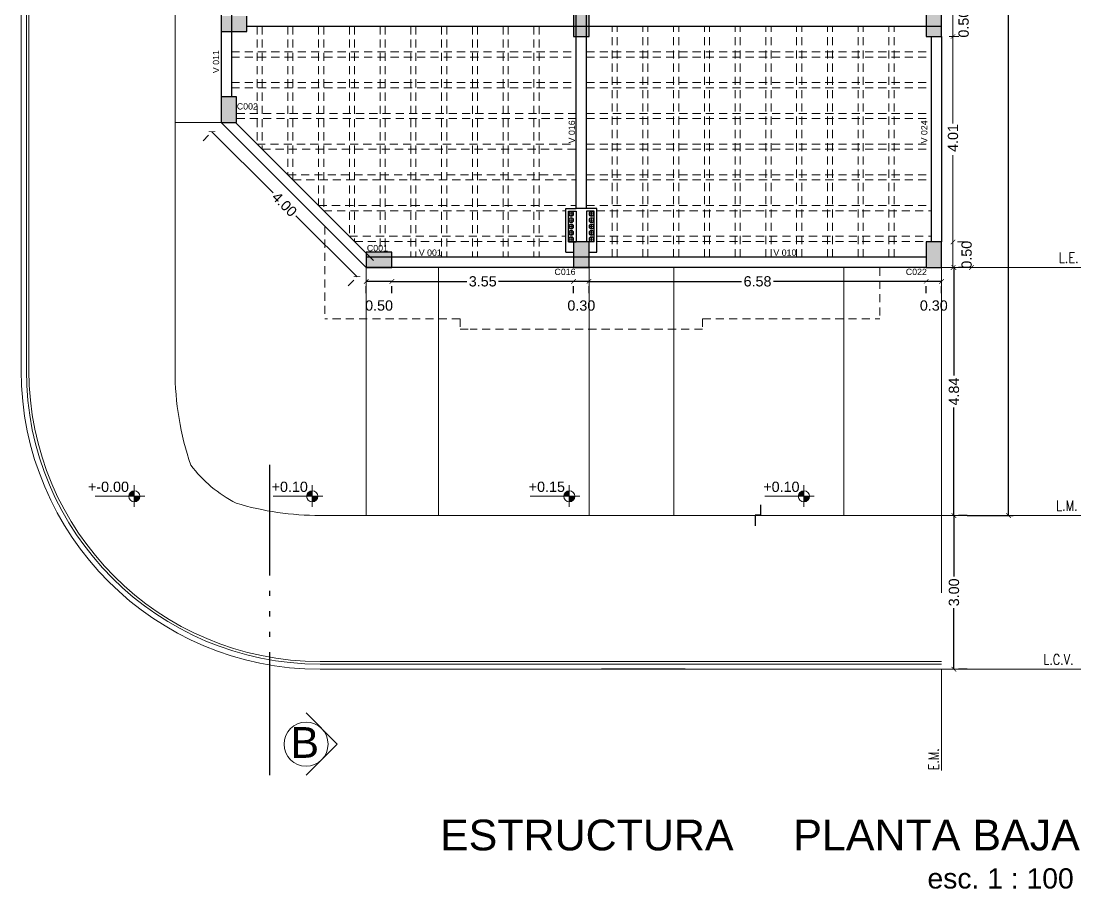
# Model space of a CAD drawing. Header units: millimetres. Extents: x 1578 to 2210, y 899 to 1032.
# Drawn here: x 1992.53 to 2013.2, y 974.54 to 991.48 of the extents above; entities that cross this region are included whole.
import ezdxf

# ---------------------------------------------------------------- set-up
doc = ezdxf.new("R2010")
doc.units = ezdxf.units.MM
for name, pattern in [('ACAD_ISO05W100', [36, 24, -3, 0, -3, 0, -3, 0, -3]), ('DASHDOT2', [12.7, 6.35, -3.175, 0, -3.175]), ('HIDDEN2', [4.7625, 3.175, -1.5875])]:
    doc.linetypes.add(name, pattern=pattern)
for name, color, linetype, lineweight in [('CARPINTERIA', 7, 'Continuous', 18), ('COTAS', 7, 'Continuous', 15), ('EJES', 7, 'DASHDOT2', 13), ('ESTRUCTURA', 3, 'Continuous', 30), ('LINEA DE CORTE', 7, 'ACAD_ISO05W100', 60), ('MUROS', 1, 'Continuous', 30), ('PISOS', 9, 'Continuous', 9), ('TECHOS', 7, 'HIDDEN2', 15), ('TRAMAS', 7, 'Continuous', 15), ('UMBRALES', 7, 'Continuous', 18)]:
    doc.layers.add(name, color=color, linetype=linetype, lineweight=lineweight)
doc.styles.add('ROMANS', font='romans', dxfattribs={"height": 0.06})
doc.styles.add('STYLE1', font='ARIAL.TTF')
doc.dimstyles.get("Standard").update_dxf_attribs({"dimscale": 0, "dimtxt": 0.2, "dimasz": 0.09, "dimexe": 0.09, "dimexo": 0.5, "dimgap": 0.05, "dimtad": 0, "dimzin": 0, "dimdsep": 46, "dimtxsty": 'STYLE1', "dimblk1": 'ARCHTICK', "dimblk2": 'ARCHTICK', "dimsah": 1, "dimcen": 0, "dimadec": 0, "dimazin": 0, "dimtfac": 1, "dimtofl": 0, "dimtmove": 2, "dimatfit": 3, "dimldrblk": 'ARCHTICK', "dimfxl": 1, "dimtolj": 1, "dimtzin": 0, "dimarcsym": 0})

# ---------------------------------------------------------------- blocks, each defined once
blk = doc.blocks.new('_ARCHTICK')
at = {"color": 0, "linetype": 'ByBlock', "const_width": 0.15}
blk.add_lwpolyline([(-0.5, -0.5), (0.5, 0.5)], dxfattribs=at)
blk = doc.blocks.new('*D301')
at = {"layer": 'COTAS', "color": 0, "lineweight": -2}
for p, q in [((2010.723, 986.671), (2010.723, 984.564)), ((2010.979, 986.671), (2010.813, 986.671)), ((2010.723, 981.831), (2010.723, 983.937)), ((2010.979, 981.831), (2010.813, 981.831))]:
    blk.add_line(p, q, dxfattribs=at)
at = {"layer": 'DEFPOINTS', "color": 0}
for p in [(2010.479, 986.671), (2010.479, 981.831), (2010.723, 981.831)]:
    blk.add_point(p, dxfattribs=at)
at = {"layer": 'COTAS', "color": 0, "lineweight": -2, "xscale": 0.09, "yscale": 0.09, "zscale": 0.09}
for p, rotation in [((2010.723, 986.671), 90), ((2010.723, 981.831), 270)]:
    blk.add_blockref('_ARCHTICK', p, dxfattribs=dict(at, rotation=rotation))
at = {"layer": 'COTAS', "color": 0, "insert": (2010.723, 984.251), "char_height": 0.2, "attachment_point": 5, "rotation": 90, "style": 'STYLE1'}
blk.add_mtext('\\A1;4.84', dxfattribs=at)
blk = doc.blocks.new('*D302')
at = {"layer": 'COTAS', "color": 0, "lineweight": -2}
for p, q in [((2010.723, 981.831), (2010.723, 980.64)), ((2010.979, 981.831), (2010.813, 981.831)), ((2010.723, 978.831), (2010.723, 980.021)), ((2010.979, 978.831), (2010.813, 978.831))]:
    blk.add_line(p, q, dxfattribs=at)
at = {"layer": 'DEFPOINTS', "color": 0}
for p in [(2010.479, 981.831), (2010.479, 978.831), (2010.723, 978.831)]:
    blk.add_point(p, dxfattribs=at)
at = {"layer": 'COTAS', "color": 0, "lineweight": -2, "xscale": 0.09, "yscale": 0.09, "zscale": 0.09}
for p, rotation in [((2010.723, 981.831), 90), ((2010.723, 978.831), 270)]:
    blk.add_blockref('_ARCHTICK', p, dxfattribs=dict(at, rotation=rotation))
at = {"layer": 'COTAS', "color": 0, "insert": (2010.723, 980.331), "char_height": 0.2, "attachment_point": 5, "rotation": 90, "style": 'STYLE1'}
blk.add_mtext('\\A1;3.00', dxfattribs=at)
blk = doc.blocks.new('*D303')
at = {"layer": 'COTAS', "color": 0, "lineweight": -2}
for p, q in [((2010.979, 1006.831), (2011.878, 1006.831)), ((2011.788, 1006.831), (2011.788, 995.497)), ((2011.788, 981.831), (2011.788, 994.719)), ((2010.979, 981.831), (2011.878, 981.831))]:
    blk.add_line(p, q, dxfattribs=at)
at = {"layer": 'DEFPOINTS', "color": 0}
for p in [(2010.479, 1006.831), (2011.788, 1006.831), (2010.479, 981.831)]:
    blk.add_point(p, dxfattribs=at)
at = {"layer": 'COTAS', "color": 0, "lineweight": -2, "xscale": 0.09, "yscale": 0.09, "zscale": 0.09}
for p, rotation in [((2011.788, 1006.831), 90), ((2011.788, 981.831), 270)]:
    blk.add_blockref('_ARCHTICK', p, dxfattribs=dict(at, rotation=rotation))
at = {"layer": 'COTAS', "color": 0, "insert": (2011.788, 995.108), "char_height": 0.2, "attachment_point": 5, "rotation": 90, "style": 'STYLE1'}
blk.add_mtext('\\A1;25.00', dxfattribs=at)
blk = doc.blocks.new('*D313')
at = {"layer": 'COTAS', "color": 0, "lineweight": -2}
for p, q in [((2010.479, 986.401), (2010.179, 986.401)), ((2010.179, 986.171), (2010.179, 986.311)), ((2010.479, 986.171), (2010.479, 986.311))]:
    blk.add_line(p, q, dxfattribs=at)
at = {"layer": 'DEFPOINTS', "color": 0}
for p in [(2010.179, 986.671), (2010.479, 986.671), (2010.179, 986.401)]:
    blk.add_point(p, dxfattribs=at)
at = {"layer": 'COTAS', "color": 0, "lineweight": -2, "xscale": 0.09, "yscale": 0.09, "zscale": 0.09, "rotation": 180}
blk.add_blockref('_ARCHTICK', (2010.179, 986.401), dxfattribs=at)
at = {"layer": 'COTAS', "color": 0, "lineweight": -2, "xscale": 0.09, "yscale": 0.09, "zscale": 0.09}
blk.add_blockref('_ARCHTICK', (2010.479, 986.401), dxfattribs=at)
at = {"layer": 'COTAS', "color": 0, "insert": (2010.329, 985.929), "char_height": 0.2, "attachment_point": 5, "style": 'STYLE1'}
blk.add_mtext('\\A1;0.30', dxfattribs=at)
blk = doc.blocks.new('*D314')
at = {"layer": 'COTAS', "color": 0, "lineweight": -2}
for p, q in [((2003.604, 986.401), (2006.58, 986.401)), ((2003.604, 986.171), (2003.604, 986.311)), ((2010.179, 986.401), (2007.202, 986.401)), ((2010.179, 986.171), (2010.179, 986.311))]:
    blk.add_line(p, q, dxfattribs=at)
at = {"layer": 'DEFPOINTS', "color": 0}
for p in [(2003.604, 986.671), (2010.179, 986.671), (2003.604, 986.401)]:
    blk.add_point(p, dxfattribs=at)
at = {"layer": 'COTAS', "color": 0, "lineweight": -2, "xscale": 0.09, "yscale": 0.09, "zscale": 0.09, "rotation": 180}
blk.add_blockref('_ARCHTICK', (2003.604, 986.401), dxfattribs=at)
at = {"layer": 'COTAS', "color": 0, "lineweight": -2, "xscale": 0.09, "yscale": 0.09, "zscale": 0.09}
blk.add_blockref('_ARCHTICK', (2010.179, 986.401), dxfattribs=at)
at = {"layer": 'COTAS', "color": 0, "insert": (2006.891, 986.401), "char_height": 0.2, "attachment_point": 5, "style": 'STYLE1'}
blk.add_mtext('\\A1;6.58', dxfattribs=at)
blk = doc.blocks.new('*D315')
at = {"layer": 'COTAS', "color": 0, "lineweight": -2}
for p, q in [((2003.604, 986.401), (2003.304, 986.401)), ((2003.304, 986.171), (2003.304, 986.311)), ((2003.604, 986.171), (2003.604, 986.311))]:
    blk.add_line(p, q, dxfattribs=at)
at = {"layer": 'DEFPOINTS', "color": 0}
for p in [(2003.304, 986.671), (2003.604, 986.671), (2003.304, 986.401)]:
    blk.add_point(p, dxfattribs=at)
at = {"layer": 'COTAS', "color": 0, "lineweight": -2, "xscale": 0.09, "yscale": 0.09, "zscale": 0.09, "rotation": 180}
blk.add_blockref('_ARCHTICK', (2003.304, 986.401), dxfattribs=at)
at = {"layer": 'COTAS', "color": 0, "lineweight": -2, "xscale": 0.09, "yscale": 0.09, "zscale": 0.09}
blk.add_blockref('_ARCHTICK', (2003.604, 986.401), dxfattribs=at)
at = {"layer": 'COTAS', "color": 0, "insert": (2003.454, 985.929), "char_height": 0.2, "attachment_point": 5, "style": 'STYLE1'}
blk.add_mtext('\\A1;0.30', dxfattribs=at)
blk = doc.blocks.new('*D316')
at = {"layer": 'COTAS', "color": 0, "lineweight": -2}
for p, q in [((1999.759, 986.401), (2001.221, 986.401)), ((1999.759, 986.171), (1999.759, 986.311)), ((2003.304, 986.401), (2001.841, 986.401)), ((2003.304, 986.171), (2003.304, 986.311))]:
    blk.add_line(p, q, dxfattribs=at)
at = {"layer": 'DEFPOINTS', "color": 0}
for p in [(1999.759, 986.671), (2003.304, 986.671), (1999.759, 986.401)]:
    blk.add_point(p, dxfattribs=at)
at = {"layer": 'COTAS', "color": 0, "lineweight": -2, "xscale": 0.09, "yscale": 0.09, "zscale": 0.09, "rotation": 180}
blk.add_blockref('_ARCHTICK', (1999.759, 986.401), dxfattribs=at)
at = {"layer": 'COTAS', "color": 0, "lineweight": -2, "xscale": 0.09, "yscale": 0.09, "zscale": 0.09}
blk.add_blockref('_ARCHTICK', (2003.304, 986.401), dxfattribs=at)
at = {"layer": 'COTAS', "color": 0, "insert": (2001.531, 986.401), "char_height": 0.2, "attachment_point": 5, "style": 'STYLE1'}
blk.add_mtext('\\A1;3.55', dxfattribs=at)
blk = doc.blocks.new('*D317')
at = {"layer": 'COTAS', "color": 0, "lineweight": -2}
for p, q in [((1999.759, 986.401), (1999.259, 986.401)), ((1999.259, 986.171), (1999.259, 986.311)), ((1999.759, 986.171), (1999.759, 986.311))]:
    blk.add_line(p, q, dxfattribs=at)
at = {"layer": 'DEFPOINTS', "color": 0}
for p in [(1999.259, 986.671), (1999.759, 986.671), (1999.259, 986.401)]:
    blk.add_point(p, dxfattribs=at)
at = {"layer": 'COTAS', "color": 0, "lineweight": -2, "xscale": 0.09, "yscale": 0.09, "zscale": 0.09, "rotation": 180}
blk.add_blockref('_ARCHTICK', (1999.259, 986.401), dxfattribs=at)
at = {"layer": 'COTAS', "color": 0, "lineweight": -2, "xscale": 0.09, "yscale": 0.09, "zscale": 0.09}
blk.add_blockref('_ARCHTICK', (1999.759, 986.401), dxfattribs=at)
at = {"layer": 'COTAS', "color": 0, "insert": (1999.509, 985.929), "char_height": 0.2, "attachment_point": 5, "style": 'STYLE1'}
blk.add_mtext('\\A1;0.50', dxfattribs=at)
blk = doc.blocks.new('*D318')
at = {"layer": 'COTAS', "color": 0, "lineweight": -2}
for p, q in [((1996.075, 989.147), (1996.185, 989.257)), ((1996.249, 989.321), (1997.442, 988.127)), ((1999.079, 986.491), (1997.885, 987.684)), ((1998.905, 986.317), (1999.015, 986.427))]:
    blk.add_line(p, q, dxfattribs=at)
at = {"layer": 'DEFPOINTS', "color": 0}
for p in [(1996.429, 989.501), (1999.079, 986.491), (1999.259, 986.671)]:
    blk.add_point(p, dxfattribs=at)
at = {"layer": 'COTAS', "color": 0, "lineweight": -2, "xscale": 0.09, "yscale": 0.09, "zscale": 0.09}
for p, rotation in [((1996.249, 989.321), 134.9999999999988), ((1999.079, 986.491), 314.9999999999988)]:
    blk.add_blockref('_ARCHTICK', p, dxfattribs=dict(at, rotation=rotation))
at = {"layer": 'COTAS', "color": 0, "insert": (1997.664, 987.906), "char_height": 0.2, "attachment_point": 5, "rotation": 315, "style": 'STYLE1'}
blk.add_mtext('\\A1;4.00', dxfattribs=at)

msp = doc.modelspace()

# ---------------------------------------------------------------- hatches: boundary and pattern name
at = {"layer": 'COTAS', "ltscale": 0.1}
h = msp.add_hatch(color=256, dxfattribs=at)
h.paths.add_polyline_path([(1994.735, 982.206), (1994.843, 982.206, -0.414214), (1994.735, 982.097)])
h.paths.add_polyline_path([(1994.735, 982.315), (1994.735, 982.206), (1994.626, 982.206, -0.414214)])
h = msp.add_hatch(color=256, dxfattribs=at)
h.paths.add_polyline_path([(1998.205, 982.206), (1998.314, 982.206, -0.414214), (1998.205, 982.097)])
h.paths.add_polyline_path([(1998.205, 982.315), (1998.205, 982.206), (1998.097, 982.206, -0.414214)])
h = msp.add_hatch(color=256, dxfattribs=at)
h.paths.add_polyline_path([(2003.22, 982.206), (2003.329, 982.206, -0.414214), (2003.22, 982.097)])
h.paths.add_polyline_path([(2003.22, 982.315), (2003.22, 982.206), (2003.111, 982.206, -0.414214)])
h = msp.add_hatch(color=256, dxfattribs=at)
h.paths.add_polyline_path([(2007.795, 982.206), (2007.904, 982.206, -0.414214), (2007.795, 982.097)])
h.paths.add_polyline_path([(2007.795, 982.315), (2007.795, 982.206), (2007.686, 982.206, -0.414214)])
at = {"layer": 'PISOS', "ltscale": 0.05}
h = msp.add_hatch(color=256, dxfattribs=at)
h.paths.add_polyline_path([(1999.759, 986.971), (1999.259, 986.971), (1999.259, 986.671), (1999.759, 986.671)])
h.paths.add_polyline_path([(2010.479, 987.171), (2010.179, 987.171), (2010.179, 986.671), (2010.479, 986.671)])
h.paths.add_polyline_path([(1996.729, 990.001), (1996.429, 990.001), (1996.429, 989.501), (1996.729, 989.501)])
h.paths.add_polyline_path([(1996.429, 991.581), (1996.429, 991.281), (1996.929, 991.281), (1996.929, 991.581)])
h.paths.add_polyline_path([(2003.604, 991.681), (2003.304, 991.681), (2003.304, 991.181), (2003.604, 991.181)])
h.paths.add_polyline_path([(2010.479, 991.181), (2010.479, 991.681), (2010.179, 991.681), (2010.179, 991.181)])
h.paths.add_polyline_path([(2010.479, 997.281), (2010.179, 997.281), (2010.179, 996.781), (2010.479, 996.781)])
h.paths.add_polyline_path([(2003.604, 997.281), (2003.304, 997.281), (2003.304, 996.781), (2003.604, 996.781)])
h.paths.add_polyline_path([(1996.929, 996.881), (1996.929, 997.181), (1996.429, 997.181), (1996.429, 996.881)])
h.paths.add_polyline_path([(2003.604, 994.681), (2003.304, 994.681), (2003.304, 994.181), (2003.604, 994.181)])
h.paths.add_polyline_path([(1996.429, 1002.831), (1996.429, 1002.531), (1996.929, 1002.531), (1996.929, 1002.831)])
h.paths.add_polyline_path([(2003.604, 1002.881), (2003.304, 1002.881), (2003.304, 1002.381), (2003.604, 1002.381)])
h.paths.add_polyline_path([(2010.479, 1002.881), (2010.179, 1002.881), (2010.179, 1002.381), (2010.479, 1002.381)])
h.paths.add_polyline_path([(2010.179, 1006.331), (2010.479, 1006.331), (2010.479, 1006.831), (2010.179, 1006.831)])
h.paths.add_polyline_path([(2005.904, 1006.831), (2005.604, 1006.831), (2005.604, 1006.431), (2005.904, 1006.431)])
h.paths.add_polyline_path([(2003.604, 1006.831), (2003.304, 1006.831), (2003.304, 1006.331), (2003.604, 1006.331)])
h.paths.add_polyline_path([(1999.754, 1006.631), (1999.754, 1006.831), (1999.454, 1006.831), (1999.454, 1006.631)])
h.paths.add_polyline_path([(1999.454, 1005.431), (1999.454, 1005.231), (1999.754, 1005.231), (1999.754, 1005.431)])
h.paths.add_polyline_path([(1996.429, 1006.831), (1996.429, 1006.531), (1996.929, 1006.531), (1996.929, 1006.831)])
h.paths.add_polyline_path([(1996.729, 1005.231), (1996.729, 1005.431), (1996.429, 1005.431), (1996.429, 1005.231)])
msp.add_hatch(color=256, dxfattribs=at).paths.add_polyline_path([(2003.604, 987.171), (2003.554, 987.171), (2003.304, 987.171), (2003.304, 986.671), (2003.604, 986.671)])

# ---------------------------------------------------------------- linework, layer by layer
msp.add_line((2005.479, 978.831), (2003.848, 978.831))
at = {"color": 0, "linetype": 'ByBlock', "const_width": 0.0135}
for points in [[(2010.658, 991.136), (2010.748, 991.226)], [(2010.748, 991.226), (2010.658, 991.136)], [(2010.748, 987.216), (2010.658, 987.126)], [(2011.017, 986.626), (2011.107, 986.716)], [(2011.107, 986.716), (2011.017, 986.626)]]:
    msp.add_lwpolyline(points, dxfattribs=at)
at = {"layer": 'CARPINTERIA'}
msp.add_line((2003.554, 991.181), (2003.454, 991.181), dxfattribs=at)
at = {"layer": 'COTAS', "ltscale": 0.05}
for p, q in [((2010.703, 991.181), (2010.703, 991.681)), ((2010.479, 991.181), (2010.279, 991.181)), ((2010.815, 991.181), (2010.629, 991.181)), ((2010.815, 991.181), (2010.629, 991.181)), ((2010.703, 991.181), (2010.703, 989.485)), ((2010.703, 987.171), (2010.703, 988.866)), ((2010.703, 986.671), (2010.703, 987.171)), ((2010.979, 987.171), (2010.793, 987.171)), ((2010.979, 987.171), (2010.793, 987.171)), ((2010.979, 986.671), (2010.793, 986.671)), ((2010.979, 986.671), (2011.152, 986.671)), ((2010.979, 986.671), (2011.152, 986.671))]:
    msp.add_line(p, q, dxfattribs=at)
at = {"layer": 'COTAS', "ltscale": 0.1}
for p, q in [((2003.254, 987.669), (2003.254, 987.769)), ((2003.654, 987.669), (2003.654, 987.769)), ((2003.204, 987.719), (2003.304, 987.719)), ((2003.204, 987.598), (2003.304, 987.598)), ((2003.254, 987.548), (2003.254, 987.648)), ((2003.254, 987.423), (2003.254, 987.523)), ((2003.704, 987.719), (2003.604, 987.719)), ((2003.704, 987.598), (2003.604, 987.598)), ((2003.654, 987.548), (2003.654, 987.648)), ((2003.654, 987.423), (2003.654, 987.523)), ((2003.204, 987.473), (2003.304, 987.473)), ((2003.204, 987.348), (2003.304, 987.348)), ((2003.254, 987.298), (2003.254, 987.398)), ((2003.704, 987.473), (2003.604, 987.473)), ((2003.704, 987.348), (2003.604, 987.348)), ((2003.654, 987.298), (2003.654, 987.398)), ((2003.204, 987.223), (2003.304, 987.223)), ((2003.254, 987.173), (2003.254, 987.273)), ((2003.704, 987.223), (2003.604, 987.223)), ((2003.654, 987.173), (2003.654, 987.273)), ((1994.735, 982.003), (1994.735, 982.422)), ((1998.205, 982.003), (1998.205, 982.422)), ((2003.22, 982.003), (2003.22, 982.422)), ((2007.795, 982.003), (2007.795, 982.422)), ((1994.938, 982.206), (1993.972, 982.206)), ((1998.409, 982.206), (1997.442, 982.206)), ((2003.423, 982.206), (2002.457, 982.206)), ((2007.998, 982.206), (2007.032, 982.206))]:
    msp.add_line(p, q, dxfattribs=at)
at = {"layer": 'COTAS'}
for p, q in [((1999.259, 986.671), (1999.259, 981.831)), ((2000.671, 986.671), (2000.671, 981.831)), ((2003.604, 986.671), (2003.604, 981.831)), ((2005.261, 986.671), (2005.261, 981.831)), ((2008.571, 986.671), (2008.571, 981.831)), ((2010.479, 986.671), (2013.196, 986.671)), ((2010.479, 981.831), (2013.196, 981.831)), ((2010.479, 978.831), (2010.479, 976.853)), ((2010.479, 978.831), (2013.196, 978.831))]:
    msp.add_line(p, q, dxfattribs=at)
at = {"layer": 'COTAS', "ltscale": 0.1}
for centre, radius in [((1994.735, 982.206), 0.109), ((1998.205, 982.206), 0.109), ((2003.22, 982.206), 0.109), ((2007.795, 982.206), 0.109), ((1998.085, 977.369), 0.43)]:
    msp.add_circle(centre, radius, dxfattribs=at)
at = {"layer": 'EJES'}
msp.add_line((2010.479, 986.671), (2010.479, 978.831), dxfattribs=at)
at = {"layer": 'ESTRUCTURA'}
for p, q in [((1996.429, 1006.531), (1996.429, 990.001)), ((1996.629, 1006.531), (1996.629, 990.001)), ((2003.554, 987.821), (2003.554, 996.781)), ((2003.354, 987.821), (2003.354, 994.181)), ((1996.929, 991.381), (2010.479, 991.381)), ((1996.429, 989.501), (1999.259, 986.671)), ((1996.711, 989.501), (1999.4, 986.812)), ((2010.179, 986.871), (1999.259, 986.871)), ((2010.179, 986.671), (1999.259, 986.671))]:
    msp.add_line(p, q, dxfattribs=at)
at = {"layer": 'ESTRUCTURA', "ltscale": 0.05}
for p, q in [((2003.304, 991.681), (2003.304, 991.181)), ((2003.604, 991.181), (2003.604, 991.681)), ((2010.179, 991.681), (2010.179, 991.181)), ((2010.479, 991.181), (2010.479, 991.681)), ((1996.429, 991.581), (1996.429, 991.281)), ((1996.929, 991.281), (1996.929, 991.581)), ((1996.429, 991.281), (1996.929, 991.281)), ((2003.304, 991.181), (2003.604, 991.181)), ((2010.179, 991.181), (2010.479, 991.181)), ((1996.729, 990.001), (1996.429, 990.001)), ((1996.429, 990.001), (1996.429, 989.501)), ((1996.729, 989.501), (1996.729, 990.001)), ((1996.429, 989.501), (1996.729, 989.501)), ((2003.604, 987.171), (2003.304, 987.171)), ((2003.304, 987.171), (2003.304, 986.671)), ((2003.604, 986.671), (2003.604, 987.171)), ((2010.479, 987.171), (2010.179, 987.171)), ((2010.179, 987.171), (2010.179, 986.671)), ((2010.479, 986.671), (2010.479, 987.171)), ((1999.259, 986.971), (1999.259, 986.671)), ((1999.759, 986.971), (1999.259, 986.971)), ((1999.759, 986.671), (1999.759, 986.971)), ((1999.259, 986.671), (1999.759, 986.671)), ((2003.304, 986.671), (2003.604, 986.671)), ((2010.179, 986.671), (2010.479, 986.671))]:
    msp.add_line(p, q, dxfattribs=at)
at = {"layer": 'LINEA DE CORTE', "lineweight": -2, "ltscale": 0.1}
msp.add_line((1997.379, 976.761), (1997.379, 982.819), dxfattribs=at)
at = {"layer": 'MUROS'}
for p, q in [((2010.279, 991.181), (2010.279, 987.171)), ((2010.479, 991.181), (2010.479, 987.171)), ((2003.154, 986.971), (2003.154, 987.821)), ((2003.154, 987.821), (2003.354, 987.821)), ((2003.204, 987.771), (2003.354, 987.771)), ((2003.204, 987.171), (2003.204, 987.771)), ((2003.754, 987.821), (2003.354, 987.821)), ((2003.354, 987.771), (2003.354, 987.171)), ((2003.554, 987.771), (2003.554, 987.171)), ((2003.704, 987.771), (2003.554, 987.771)), ((2003.704, 987.171), (2003.704, 987.771)), ((2003.754, 986.971), (2003.754, 987.821)), ((2003.204, 987.171), (2003.354, 987.171)), ((2003.704, 987.171), (2003.554, 987.171)), ((2003.154, 986.971), (2003.304, 986.971)), ((2003.604, 986.971), (2003.754, 986.971)), ((2006.947, 982.04), (2006.947, 981.835)), ((2006.947, 981.835), (2006.847, 981.835)), ((2006.847, 981.835), (2006.847, 981.63))]:
    msp.add_line(p, q, dxfattribs=at)
at = {"layer": 'MUROS', "color": 0, "ltscale": 0.15}
for p in [(1998.085, 977.978), (1998.085, 976.761)]:
    msp.add_line(p, (1998.693, 977.369), dxfattribs=at)
at = {"layer": 'TECHOS', "ltscale": 0.05}
for p, q in [((1997.129, 991.381), (1997.129, 989.083)), ((1997.229, 991.381), (1997.229, 988.983)), ((1997.729, 991.381), (1997.729, 988.483)), ((1997.829, 991.381), (1997.829, 988.383)), ((1998.329, 991.381), (1998.329, 987.883)), ((1998.429, 991.381), (1998.429, 987.783)), ((1998.929, 991.381), (1998.929, 987.283)), ((1999.029, 991.381), (1999.029, 987.183)), ((1999.529, 991.381), (1999.529, 986.971)), ((1999.629, 991.381), (1999.629, 986.971)), ((2000.129, 991.381), (2000.129, 986.871)), ((2000.229, 991.381), (2000.229, 986.871)), ((2000.729, 991.381), (2000.729, 986.871)), ((2000.829, 991.381), (2000.829, 986.871)), ((2001.329, 991.381), (2001.329, 986.871)), ((2001.429, 991.381), (2001.429, 986.871)), ((2001.929, 991.381), (2001.929, 986.871)), ((2002.029, 991.381), (2002.029, 986.871)), ((2002.529, 991.381), (2002.529, 986.871)), ((2002.629, 991.381), (2002.629, 986.871)), ((2004.054, 986.871), (2004.054, 991.381)), ((2004.154, 986.871), (2004.154, 991.381)), ((2004.654, 986.871), (2004.654, 991.381)), ((2004.754, 986.871), (2004.754, 991.381)), ((2005.254, 986.871), (2005.254, 991.381)), ((2005.354, 986.871), (2005.354, 991.381)), ((2005.854, 986.871), (2005.854, 991.381)), ((2005.954, 986.871), (2005.954, 991.381)), ((2006.454, 986.871), (2006.454, 991.381)), ((2006.554, 986.871), (2006.554, 991.381)), ((2007.054, 986.871), (2007.054, 991.381)), ((2007.154, 986.871), (2007.154, 991.381)), ((2007.654, 986.871), (2007.654, 991.381)), ((2007.754, 986.871), (2007.754, 991.381)), ((2008.254, 986.871), (2008.254, 991.381)), ((2008.354, 986.871), (2008.354, 991.381)), ((2008.854, 986.871), (2008.854, 991.381)), ((2008.954, 986.871), (2008.954, 991.381)), ((2009.454, 986.871), (2009.454, 991.381)), ((2009.554, 986.871), (2009.554, 991.381)), ((1996.629, 990.881), (2003.354, 990.881)), ((2003.554, 990.881), (2010.279, 990.881)), ((1996.629, 990.781), (2003.354, 990.781)), ((2003.554, 990.781), (2010.279, 990.781)), ((1996.629, 990.281), (2003.354, 990.281)), ((2003.554, 990.281), (2010.279, 990.281)), ((1996.629, 990.181), (2003.354, 990.181)), ((2003.554, 990.181), (2010.279, 990.181)), ((1996.729, 989.681), (2003.354, 989.681)), ((1996.729, 989.581), (2003.354, 989.581)), ((2003.554, 989.681), (2010.279, 989.681)), ((2003.554, 989.581), (2010.279, 989.581)), ((1997.131, 989.081), (2003.354, 989.081)), ((1997.231, 988.981), (2003.354, 988.981)), ((2003.554, 989.081), (2010.279, 989.081)), ((2003.554, 988.981), (2010.279, 988.981)), ((1997.731, 988.481), (2003.354, 988.481)), ((1997.831, 988.381), (2003.354, 988.381)), ((2003.554, 988.481), (2010.279, 988.481)), ((2003.554, 988.381), (2010.279, 988.381)), ((1998.331, 987.881), (2003.354, 987.881)), ((1998.431, 987.781), (2003.154, 987.781)), ((2003.554, 987.881), (2010.279, 987.881)), ((2003.754, 987.781), (2010.279, 987.781)), ((1998.454, 987.476), (1998.454, 985.671)), ((1998.931, 987.281), (2003.154, 987.281)), ((1999.031, 987.181), (2003.154, 987.181)), ((2003.754, 987.281), (2010.279, 987.281)), ((2003.754, 987.181), (2010.279, 987.181)), ((2009.279, 986.671), (2009.279, 985.671)), ((2001.089, 985.671), (1998.454, 985.671)), ((2001.089, 985.671), (2001.089, 985.471)), ((2005.819, 985.671), (2005.819, 985.471)), ((2005.819, 985.671), (2009.279, 985.671)), ((2001.089, 985.471), (2001.289, 985.471)), ((2005.819, 985.471), (2001.289, 985.471))]:
    msp.add_line(p, q, dxfattribs=at)
at = {"layer": 'TRAMAS'}
for p, q in [((1992.629, 1006.831), (1992.629, 984.661)), ((1992.679, 1006.831), (1992.679, 984.661)), ((1995.529, 999.756), (1995.529, 984.661)), ((1996.429, 989.501), (1995.529, 989.501)), ((1996.429, 989.501), (1995.529, 989.501)), ((2010.479, 981.831), (1998.359, 981.831)), ((2010.479, 978.981), (1998.359, 978.981)), ((2010.479, 978.931), (1998.359, 978.931))]:
    msp.add_line(p, q, dxfattribs=at)
at = {"layer": 'TRAMAS', "ltscale": 0.1}
for centre, radius in [((2003.254, 987.719), 0.05), ((2003.254, 987.719), 0.0396), ((2003.654, 987.719), 0.05), ((2003.654, 987.719), 0.0396), ((2003.254, 987.598), 0.05), ((2003.254, 987.473), 0.05), ((2003.254, 987.598), 0.0396), ((2003.654, 987.598), 0.05), ((2003.654, 987.473), 0.05), ((2003.654, 987.598), 0.0396), ((2003.254, 987.348), 0.05), ((2003.254, 987.473), 0.0396), ((2003.254, 987.348), 0.0396), ((2003.654, 987.348), 0.05), ((2003.654, 987.473), 0.0396), ((2003.654, 987.348), 0.0396), ((2003.254, 987.223), 0.05), ((2003.254, 987.223), 0.0396), ((2003.654, 987.223), 0.05), ((2003.654, 987.223), 0.0396)]:
    msp.add_circle(centre, radius, dxfattribs=at)
at = {"layer": 'TRAMAS'}
for centre, radius, start, end in [((1998.359, 984.661), 5.73, 180, 270), ((1998.359, 984.661), 5.68, 180, 270), ((2001.209, 984.661), 5.68, 180, 198.9608), ((1997.883, 984.351), 2.558, 216.8891, 242.9563), ((1998.359, 987.511), 5.68, 253.2292, 270)]:
    msp.add_arc(centre, radius, start, end, dxfattribs=at)
at = {"layer": 'UMBRALES'}
for p, q in [((1992.529, 1006.831), (1992.529, 984.661)), ((2011.979, 986.671), (2010.479, 986.671)), ((2010.479, 978.831), (1998.359, 978.831))]:
    msp.add_line(p, q, dxfattribs=at)
msp.add_arc((1998.359, 984.661), 5.83, 180, 270, dxfattribs=at)

# ---------------------------------------------------------------- block references
at = {"layer": 'COTAS', "ltscale": 0.05, "xscale": -0.08999999999999997, "yscale": 0.08999999999999997, "zscale": 0.09}
for p, rotation in [((2010.703, 987.171), 270), ((2010.703, 986.671), 90)]:
    msp.add_blockref('_ARCHTICK', p, dxfattribs=dict(at, rotation=rotation))

# ---------------------------------------------------------------- texts
at = {"layer": 'COTAS', "style": 'STYLE1'}
for s, height, p in [('0.50', 0.2, (2011.01, 991.16)), ('V 011', 0.1231, (1996.39, 990.466)), ('V 016', 0.1231, (2003.329, 989.095)), ('V 024', 0.1231, (2010.205, 989.095)), ('4.01', 0.2, (2010.802, 988.928))]:
    msp.add_text(s, height=height, rotation=90, dxfattribs=at).set_placement(p)
for s, height, p in [('C002', 0.1231, (1996.734, 989.756)), ('C001', 0.1231, (1999.271, 986.99)), ('V 001', 0.1231, (2000.283, 986.901)), ('V 010', 0.1231, (2007.2, 986.901)), ('C016', 0.1231, (2002.93, 986.526)), ('C022', 0.1231, (2009.783, 986.526)), ('+-0.00', 0.2, (1993.831, 982.292)), ('+0.10', 0.2, (1997.413, 982.292)), ('+0.15', 0.2, (2002.428, 982.292)), ('+0.10', 0.2, (2007.003, 982.292))]:
    msp.add_text(s, height=height, dxfattribs=at).set_placement(p)
at = {"layer": 'COTAS', "style": 'ROMANS', "width": 0.8}
for s, p in [('L.E.', (2012.769, 986.763)), ('L.M.', (2012.716, 981.923)), ('L.C.V.', (2012.465, 978.923))]:
    msp.add_text(s, height=0.2, dxfattribs=at).set_placement(p)
msp.add_text('E.M.', height=0.2, rotation=90, dxfattribs=at).set_placement((2010.426, 976.856))
at = {"layer": 'COTAS', "ltscale": 0.05, "insert": (2010.97, 986.921), "char_height": 0.2, "attachment_point": 5, "rotation": 90, "style": 'STYLE1'}
msp.add_mtext('\\A1;0.50', dxfattribs=at)
at = {"layer": 'MUROS', "color": 0, "ltscale": 0.15, "style": 'STYLE1'}
msp.add_text('B', height=0.6, dxfattribs=at).set_placement((1997.781, 977.101))
at = {"layer": 'MUROS', "color": 0, "style": 'STYLE1'}
for s, height, p in [('ESTRUCTURA     PLANTA BAJA', 0.6, (2000.697, 975.295)), ('esc. 1 : 100', 0.39492, (2010.206, 974.55))]:
    msp.add_text(s, height=height, dxfattribs=at).set_placement(p)

# ---------------------------------------------------------------- dimensions: what is measured, and where the dimension line sits
at = {"layer": 'COTAS'}
dim = msp.add_linear_dim(base=(2011.788, 1006.831), p1=(2010.479, 981.831), p2=(2010.479, 1006.831), angle=90, dimstyle='Standard', override={"dimscale": 1}, dxfattribs=at)
dim.commit()
dim.dimension.update_dxf_attribs({"geometry": '*D303', "text_midpoint": (2011.788, 995.108), "dimtype": 160})
dim = msp.add_aligned_dim(p1=(1996.429, 989.501), p2=(1999.259, 986.671), distance=-0.254, dimstyle='Standard', override={"dimscale": 1}, dxfattribs=at)
dim.commit()
dim.dimension.update_dxf_attribs({"geometry": '*D318', "text_midpoint": (1997.664, 987.906)})
for base, p1, p2, picture, middle in [((2010.723, 981.831), (2010.479, 986.671), (2010.479, 981.831), '*D301', (2010.723, 984.251)), ((2010.723, 978.831), (2010.479, 981.831), (2010.479, 978.831), '*D302', (2010.723, 980.331))]:
    dim = msp.add_linear_dim(base=base, p1=p1, p2=p2, angle=90, dimstyle='Standard', override={"dimscale": 1}, dxfattribs=at)
    dim.commit()
    dim.dimension.update_dxf_attribs({"geometry": picture, "text_midpoint": middle})
for base, p1, p2, picture, middle in [((1999.259, 986.401), (1999.759, 986.671), (1999.259, 986.671), '*D317', (1999.509, 985.929)), ((1999.758503818, 986.400805581), (2003.303503818, 986.670541389), (1999.758503818, 986.670541389), '*D316', (2001.531003818, 986.400805581)), ((2003.304, 986.401), (2003.604, 986.671), (2003.304, 986.671), '*D315', (2003.454, 985.929)), ((2003.603503818, 986.400805581), (2010.178503818, 986.670541389), (2003.603503818, 986.670541389), '*D314', (2006.891003818, 986.400805581)), ((2010.179, 986.401), (2010.479, 986.671), (2010.179, 986.671), '*D313', (2010.329, 985.929))]:
    dim = msp.add_linear_dim(base=base, p1=p1, p2=p2, dimstyle='Standard', override={"dimscale": 1}, dxfattribs=at)
    dim.commit()
    dim.dimension.update_dxf_attribs({"geometry": picture, "text_midpoint": middle})

doc.saveas('drawing.dxf')
